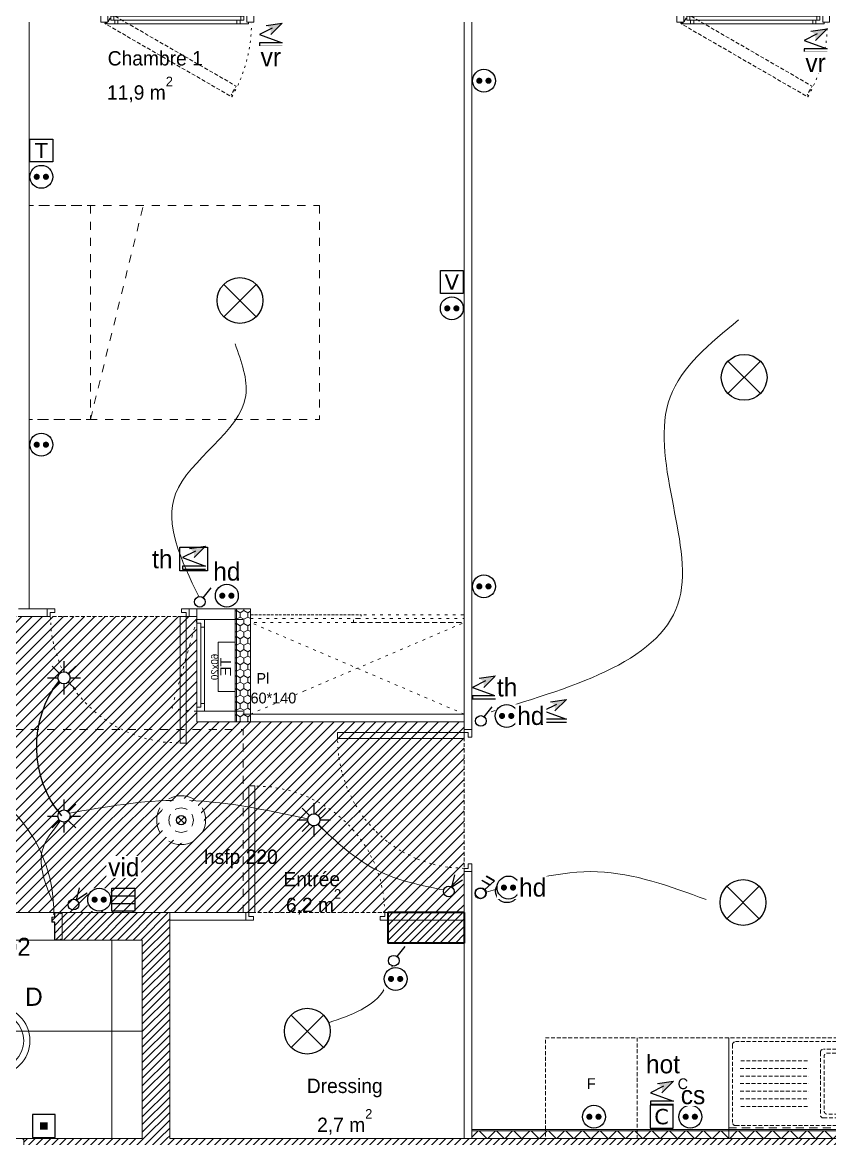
# Model space of a CAD drawing. Header units: centimetres. Extents: x 2738 to 7810, y 2495 to 5758.
# Drawn here: x 5533 to 6062, y 4152 to 4883 of the extents above; entities that cross this region are included whole.
import ezdxf

# ---------------------------------------------------------------- set-up
doc = ezdxf.new("R2010")
doc.units = ezdxf.units.CM
doc.header["$LTSCALE"] = 12.7
for name, pattern in [('Style de ligne -11', [0.694444, 0.41656, -0.277884]), ('Style de ligne -13', [0.295276, 0.19685, -0.098425]), ('Style de ligne -14', [0.295276, 0.19685, -0.098425]), ('Style de ligne -17', [0.694444, 0.41656, -0.277884]), ('Style de ligne -18', [0.328084, 0.109361, -0.218723]), ('Style de ligne -5', [0.41656, 0.13885, -0.27771]), ('VW-01', [0.83312, 0.41656, -0.41656])]:
    doc.linetypes.add(name, pattern=pattern)
for name, color, linetype, lineweight in [('B amÈnagement intÈrieur', 7, 'Continuous', 5), ('B aménagement intérieur', 7, 'Continuous', 5), ('B Faux plafonds', 7, 'Continuous', 5), ('B Faux plafonds-1', 7, 'Continuous', 5), ('B GÈnÈral', 7, 'Continuous', 5), ('B Général', 7, 'Continuous', 5), ('C ANNOTATIONS-prestations', 7, 'Continuous', 5), ('C ANNOTATIONS-prestations-1', 7, 'Continuous', 5), ('C ANNOTATIONS-texte', 7, 'Continuous', 5), ('C ANNOTATIONS-texte surfaces', 7, 'Continuous', 5), ('F REMPLISSAGE-TE', 7, 'Continuous', 13), ('F REMPLISSAGE-TE-1', 7, 'Continuous', 5), ('prlm-ELEC-CFA', 1, 'Continuous', 25), ('prlm-ELEC-CFO', 1, 'Continuous', 25), ('prlm-ELEC-SSI', 1, 'Continuous', 25)]:
    doc.layers.add(name, color=color, linetype=linetype, lineweight=lineweight)
doc.layers.add('B faience', color=7, linetype='Style de ligne -11', lineweight=13, true_color=0x0040ff)
doc.styles.add('Eurostile', font='')
doc.styles.add('Eurostile (bold)', font='')
doc.styles.add('prlm-elec-cfa', font='comic.ttf', dxfattribs={"height": 12})
doc.styles.add('prlm-elec-cfo', font='comic.ttf', dxfattribs={"height": 12})
doc.styles.get('Eurostile').set_extended_font_data('Eurostile')
doc.styles.get('Eurostile (bold)').set_extended_font_data('Eurostile', bold=True)
pattern_1 = [(45, (0, 0), (2.4253472, -2.6458333), [])]
pattern_2 = [(-90, (-81.019, 107.5736), (2.4602994, -4.2613636), [2.840909, -5.681818]), (30, (-81.019, 107.5736), (2.4602994, 4.2613636), [2.840909, -5.681818]), (-30, (-76.0983, 104.7326), (4.9205988, -7e-09), [2.840909, -5.681818])]

# ---------------------------------------------------------------- blocks, each defined once
blk = doc.blocks.new('F 100x220 (all. vitrée fixe) + VR')
at = {"layer": 'B Général'}
blk.add_line((45, 9), (-45, 9), dxfattribs=at)
at = {"layer": 'B Général', "color": 7, "linetype": 'Continuous', "lineweight": 35}
for p, q in [((-50, 7), (-50, -9)), ((50, 7), (50, -9))]:
    blk.add_line(p, q, dxfattribs=at)
at = {"layer": 'B Général', "color": 7, "linetype": 'Style de ligne -14', "lineweight": 5, "flags": 128}
blk.add_lwpolyline([(-35.69, 65.82), (-36.19, 64.95), (-35.32, 64.45), (-38.57, 58.82), (42.63, 11.94), (45.88, 17.57), (46.75, 17.07), (47.25, 17.93)], close=True, dxfattribs=at)
at = {"layer": 'B Général', "lineweight": 5, "flags": 128}
for points in [[(-43, 10.5), (-43, 9), (-50, 9), (-50, 17), (-45.5, 17), (-45.5, 10.5)], [(-43.5, 15.5), (43.5, 15.5), (43.5, 13), (-43.5, 13)], [(-41, 18), (41, 18), (41, 15.5), (-41, 15.5)], [(43, 10.5), (43, 9), (50, 9), (50, 17), (45.5, 17), (45.5, 10.5)], [(-50, 9), (-50, 5), (-45.5, 5), (-45.5, 6), (-48, 6), (-48, 8), (-45.5, 8), (-45.5, 9)], [(-41, 13), (41, 13), (41, 10.5), (-41, 10.5)], [(50, 9), (50, 5), (45.5, 5), (45.5, 6), (48, 6), (48, 8), (45.5, 8), (45.5, 9)]]:
    blk.add_lwpolyline(points, close=True, dxfattribs=at)
at = {"layer": 'B Général', "color": 7, "linetype": 'Continuous', "lineweight": 5, "flags": 128}
for points in [[(-39, 15.5), (-41.5, 15.5), (-41.5, 13), (-39, 13), (-39, 10.5), (-45.5, 10.5), (-45.5, 17), (-46.5, 17), (-46.5, 18), (-39, 18)], [(39, 15.5), (41.5, 15.5), (41.5, 13), (39, 13), (39, 10.5), (45.5, 10.5), (45.5, 17), (46.5, 17), (46.5, 18), (39, 18)]]:
    blk.add_lwpolyline(points, close=True, dxfattribs=at)
at = {"layer": 'B Général', "color": 7, "linetype": 'Style de ligne -17', "lineweight": 5, "flags": 128}
blk.add_lwpolyline([(-50, 9), (50, 9), (50, -11), (-50, -11)], close=True, dxfattribs=at)
at = {"layer": 'B Général', "lineweight": 13, "flags": 128}
blk.add_lwpolyline([(-50, -9), (-50, -17), (50, -17), (50, -9)], dxfattribs=at)
at = {"layer": 'B Général'}
blk.add_circle((47, 17.5), 0.5, dxfattribs=at)
at = {"layer": 'B Général', "color": 7, "linetype": 'Style de ligne -18', "lineweight": 5}
blk.add_arc((49, 17.5), 97.5, 150.29382, 179.70618, dxfattribs=at)
at = {"layer": 'B Général', "color": 7, "insert": (-23.11, 7.7), "char_height": 7.059, "attachment_point": 1, "line_spacing_factor": 0.894142, "style": 'Eurostile'}
blk.add_mtext('F.A.V + VR', dxfattribs=at)
at = {"layer": 'C ANNOTATIONS-prestations', "insert": (-41.15, -5.19), "char_height": 9.41, "attachment_point": 1, "rotation": 360, "line_spacing_factor": 0.894142, "style": 'Eurostile (bold)'}
blk.add_mtext('7', dxfattribs=at)
at = {"layer": 'C ANNOTATIONS-prestations', "insert": (0, -6.3), "char_height": 7.059, "width": 100, "attachment_point": 2, "rotation": 360, "line_spacing_factor": 0.894142, "style": 'Eurostile'}
blk.add_mtext('100x220', dxfattribs=at)
blk = doc.blocks.new('xi.PCHT')
at = {"color": 0, "lineweight": 5}
blk.add_wipeout([(-7.5, -7.5), (7.5, -7.5), (7.5, 7.5), (-7.5, 7.5)], dxfattribs=at).dxf.layer = 'prlm-ELEC-CFO'
at = {"layer": 'prlm-ELEC-CFO', "color": 0, "linetype": 'ByBlock', "lineweight": 5, "const_width": 2}
for points in [[(-4, 0, 1), (-2, 0, 1)], [(2, 0, 1), (4, 0, 1)]]:
    blk.add_lwpolyline(points, format="xyb", close=True, dxfattribs=at)
at = {"layer": 'prlm-ELEC-CFO', "color": 0, "linetype": 'ByBlock', "lineweight": -2}
blk.add_circle((0, 0), 7.5, dxfattribs=at)
blk = doc.blocks.new('xi.BSO')
at = {"layer": 'prlm-ELEC-CFO', "lineweight": 5}
blk.add_hatch(color=0, dxfattribs=at).paths.add_polyline_path([(-2.5, -2.5), (2.5, -2.5), (2.5, 2.5), (-2.5, 2.5)])
at = {"layer": 'prlm-ELEC-CFO', "color": 0, "flags": 128}
blk.add_lwpolyline([(-7.5, -7.5), (7.5, -7.5), (7.5, 7.5), (-7.5, 7.5)], close=True, dxfattribs=at)
blk = doc.blocks.new('xi.lumD')
at = {"layer": 'prlm-ELEC-CFO', "color": 0, "linetype": 'ByBlock', "lineweight": 13}
for radius in [22.49, 18.39]:
    blk.add_circle((0, 0), radius, dxfattribs=at)
blk = doc.blocks.new('xi.TH')
at = {"color": 0, "lineweight": 5}
blk.add_wipeout([(-7.5, -7.5), (7.5, -7.5), (7.5, 7.5), (-7.5, 7.5)], dxfattribs=at).dxf.layer = 'prlm-ELEC-CFA'
at = {"layer": 'prlm-ELEC-CFA', "lineweight": 5}
blk.add_hatch(color=0, dxfattribs=at).paths.add_polyline_path([(-3, 6), (-0.1, 3.7), (0, 0), (7.5, 7.5)])
at = {"layer": 'prlm-ELEC-CFA', "color": 0}
for points in [[(-3, 6), (7.5, 7.5), (0, 0)], [(0.95, 4.23), (-7.5, 0), (7.5, -5.5), (-7.5, -5.5), (-7.5, -7.5), (7.5, -7.5)]]:
    blk.add_lwpolyline(points, dxfattribs=at)
blk = doc.blocks.new('xi.DA')
at = {"layer": 'prlm-ELEC-CFO', "color": 0}
for points in [[(4.05, 1.39), (-1.17, 4.34)], [(0.61, -1.67), (7.04, 4.05), (1.81, 7.01)]]:
    blk.add_lwpolyline(points, dxfattribs=at)
blk.add_circle((-2, -4), 3.5, dxfattribs=at)
blk = doc.blocks.new('xi.PC')
at = {"color": 0, "lineweight": 5}
blk.add_wipeout([(-7.5, -7.5), (7.5, -7.5), (7.5, 7.5), (-7.5, 7.5)], dxfattribs=at).dxf.layer = 'prlm-ELEC-CFO'
at = {"layer": 'prlm-ELEC-CFO', "color": 0, "linetype": 'ByBlock', "lineweight": 5, "const_width": 2}
for points in [[(-4, 0, 1), (-2, 0, 1)], [(2, 0, 1), (4, 0, 1)]]:
    blk.add_lwpolyline(points, format="xyb", close=True, dxfattribs=at)
at = {"layer": 'prlm-ELEC-CFO', "color": 0, "linetype": 'ByBlock', "lineweight": -2}
blk.add_circle((0, 0), 7.5, dxfattribs=at)
blk = doc.blocks.new('xi.SF32')
at = {"layer": 'prlm-ELEC-CFO', "color": 0, "flags": 128}
blk.add_lwpolyline([(-7.5, -7.5), (7.5, -7.5), (7.5, 7.5), (-7.5, 7.5)], close=True, dxfattribs=at)
at = {"layer": 'prlm-ELEC-CFO', "color": 0, "linetype": 'ByBlock', "insert": (0, 0), "char_height": 10, "width": 11.36, "attachment_point": 5}
blk.add_mtext('{\\fVerdana|b0|i0|c0|p34;C}', dxfattribs=at)
blk = doc.blocks.new('xi.PCS')
at = {"color": 0, "lineweight": 5}
blk.add_wipeout([(-7.5, -7.5), (7.5, -7.5), (7.5, 7.5), (-7.5, 7.5)], dxfattribs=at).dxf.layer = 'prlm-ELEC-CFO'
at = {"layer": 'prlm-ELEC-CFO', "color": 0, "linetype": 'ByBlock', "lineweight": 5, "const_width": 2}
for points in [[(-4, 0, 1), (-2, 0, 1)], [(2, 0, 1), (4, 0, 1)]]:
    blk.add_lwpolyline(points, format="xyb", close=True, dxfattribs=at)
at = {"layer": 'prlm-ELEC-CFO', "color": 0, "linetype": 'ByBlock', "lineweight": -2}
blk.add_circle((0, 0), 7.5, dxfattribs=at)
blk = doc.blocks.new('xi.hot')
at = {"layer": 'prlm-ELEC-CFO', "lineweight": 5}
blk.add_hatch(color=0, dxfattribs=at).paths.add_polyline_path([(-3, 6), (-0.1, 3.7), (0, 0), (7.5, 7.5)])
at = {"layer": 'prlm-ELEC-CFO', "color": 0}
for points in [[(-3, 6), (7.5, 7.5), (0, 0)], [(0.95, 4.23), (-7.5, 0), (7.5, -5.5), (-7.5, -5.5), (-7.5, -7.5), (7.5, -7.5)]]:
    blk.add_lwpolyline(points, dxfattribs=at)
blk = doc.blocks.new('Groupe-11-1')
at = {"layer": 'B aménagement intérieur', "color": 7, "linetype": 'Style de ligne -5', "lineweight": 5}
for p, q in [((5822.76, 4430.39), (5682.76, 4490.39)), ((5717.65, 4445.34), (5822.76, 4490.39)), ((5682.76, 4430.39), (5717.65, 4445.34))]:
    blk.add_line(p, q, dxfattribs=at)
at = {"layer": 'B aménagement intérieur', "color": 252, "linetype": 'Style de ligne -5', "lineweight": 5, "true_color": 0x888888, "flags": 128}
blk.add_lwpolyline([(5682.76, 4490.39), (5682.76, 4495.39), (5822.76, 4495.39), (5822.76, 4490.39)], close=True, dxfattribs=at)
at = {"layer": 'B aménagement intérieur', "color": 7, "linetype": 'Style de ligne -5', "lineweight": 5, "flags": 128}
for points in [[(5682.76, 4492.89), (5682.76, 4495.39), (5755.19, 4495.39), (5755.19, 4492.89)], [(5750.19, 4490.39), (5750.19, 4492.89), (5822.76, 4492.89), (5822.76, 4490.39)]]:
    blk.add_lwpolyline(points, close=True, dxfattribs=at)
blk.add_lwpolyline([(5822.76, 4490.39), (5822.76, 4430.39), (5682.76, 4430.39), (5682.76, 4490.39)], dxfattribs=at)
at = {"layer": 'B Général', "color": 7, "insert": (5686.7, 4457.28), "char_height": 7.059, "attachment_point": 1, "line_spacing_factor": 0.894142, "style": 'Eurostile'}
blk.add_mtext('Pl ', dxfattribs=at)
at = {"layer": 'C ANNOTATIONS-prestations', "insert": (5682.86, 4440.87), "char_height": 7.059, "attachment_point": 4, "line_spacing_factor": 0.894142, "style": 'Eurostile'}
blk.add_mtext('60*140', dxfattribs=at)
blk = doc.blocks.new('Frigo')
at = {"layer": 'B Général', "color": 7, "linetype": 'Style de ligne -13', "lineweight": 5, "flags": 128}
blk.add_lwpolyline([(-30, 30), (30, 30), (30, -30), (-30, -30)], close=True, dxfattribs=at)
blk.add_lwpolyline([(30, -30), (30, -36), (-30, -36), (-30, -30)], dxfattribs=at)
at = {"layer": 'B Général', "color": 7, "insert": (0, 0), "char_height": 7.06, "attachment_point": 5, "line_spacing_factor": 0.894142, "style": 'Eurostile'}
blk.add_mtext('F', dxfattribs=at)
blk = doc.blocks.new('Evier 120.60 T3 et +')
at = {"layer": 'B Général', "color": 7, "linetype": 'Style de ligne -13', "lineweight": 5}
for p, q in [((-57.5, -55.5), (-57.5, -4.5)), ((-55.5, -2.5), (55.5, -2.5)), ((57.5, -4.5), (57.5, -55.5)), ((0, -50.5), (0, -9.53)), ((2, -7.53), (51.79, -7.53)), ((18.98, -10), (18.98, -10)), ((53.79, -9.53), (53.79, -50.5)), ((-52.5, -20), (-7.5, -20)), ((-52.12, -15), (-7.88, -15)), ((-52.5, -25), (-7.5, -25)), ((-52.5, -30), (-7.5, -30)), ((-52.5, -35), (-7.5, -35)), ((-52.5, -40), (-7.5, -40)), ((25.65, -43.33), (25.65, -43.33)), ((-52.12, -45), (-7.88, -45)), ((9.17, -50), (9.17, -50)), ((55.5, -57.5), (-55.5, -57.5)), ((51.79, -52.5), (2, -52.5))]:
    blk.add_line(p, q, dxfattribs=at)
at = {"layer": 'B Général', "color": 7, "linetype": 'Style de ligne -13', "lineweight": 5, "flags": 128}
blk.add_lwpolyline([(-60, 0), (-60, 6), (60, 6), (60, 0)], dxfattribs=at)
blk.add_lwpolyline([(-60, 0), (60, 0), (60, -60), (-60, -60)], close=True, dxfattribs=at)
for points in [[(25.65, -12), (25.65, -48, -0.414212), (23.65, -50), (4.5, -50, -0.198914), (3.09, -49.41, -0.198914), (2.5, -48), (2.5, -12, -0.414214), (4.5, -10)], [(25.65, -12, 0.414212), (23.65, -10), (4.45, -10)], [(28.15, -12), (28.15, -48, 0.414212), (30.15, -50), (49.29, -50, 0.198914), (50.71, -49.41, 0.198914), (51.29, -48), (51.29, -12, 0.414214), (49.29, -10)], [(28.15, -12, -0.414212), (30.15, -10), (49.34, -10)]]:
    blk.add_lwpolyline(points, format="xyb", dxfattribs=at)
at = {"layer": 'B Général', "color": 7, "linetype": 'Style de ligne -13', "lineweight": 5}
for centre, start, end in [((-55.5, -4.5), 90, 180), ((55.5, -4.5), 0, 90), ((2, -9.53), 90, 180), ((51.79, -9.53), 0, 90), ((2, -50.5), 180, 270), ((51.79, -50.5), 270, 0), ((-55.5, -55.5), 180, 270), ((55.5, -55.5), 270, 0)]:
    blk.add_arc(centre, 2, start, end, dxfattribs=at)
for centre in [(18.15, -17), (35.65, -17)]:
    blk.add_ellipse(centre, major_axis=(3.54, 0), ratio=1, dxfattribs=at)
blk = doc.blocks.new('Cuisson')
at = {"layer": 'B Général', "color": 7, "linetype": 'Style de ligne -13', "lineweight": 5, "flags": 128}
blk.add_lwpolyline([(-30, 30), (-30, 36), (30, 36), (30, 30)], dxfattribs=at)
blk.add_lwpolyline([(-30, 30), (30, 30), (30, -30), (-30, -30)], close=True, dxfattribs=at)
at = {"layer": 'B Général', "color": 7, "insert": (0, 0), "char_height": 7.06, "attachment_point": 5, "line_spacing_factor": 0.894142, "style": 'Eurostile'}
blk.add_mtext('C', dxfattribs=at)
blk = doc.blocks.new('Groupe-1')
at = {"layer": 'B Général', "flags": 128}
for points in [[(-31.46, -5.77), (-31.46, -0.77), (-28.96, -0.77), (-28.96, -3.27), (-26.46, -3.27), (-26.46, -5.77)], [(26.04, -0.77), (26.04, -3.27), (-28.96, -3.27), (-28.96, -0.77)], [(28.54, -5.77), (28.54, -0.77), (26.04, -0.77), (26.04, -3.27), (23.54, -3.27), (23.54, -5.77)]]:
    blk.add_lwpolyline(points, close=True, dxfattribs=at)
blk = doc.blocks.new('TE')
at = {"layer": 'B Général', "color": 7, "linetype": 'Style de ligne -5', "lineweight": 5}
blk.add_line((-31.46, -0.77), (26.39, 15.56), dxfattribs=at)
at = {"layer": 'B Général', "flags": 128}
blk.add_lwpolyline([(28.54, -5.77), (28.54, -25.77), (-31.46, -25.77), (-31.46, -5.77)], close=True, dxfattribs=at)
at = {"layer": 'B Général', "color": 7, "flags": 128}
blk.add_lwpolyline([(15.79, -14.77), (15.79, -25.77), (-16.46, -25.77), (-16.46, -14.77)], close=True, dxfattribs=at)
at = {"layer": 'B Général', "color": 7, "linetype": 'Style de ligne -5', "lineweight": 5}
blk.add_arc((-34.54, -0.77), 63.08, 359.99679, 14.9984, dxfattribs=at)
at = {"layer": 'B Général', "color": 7}
blk.add_blockref('Groupe-1', (0, 0), dxfattribs=at)
at = {"layer": 'B Général', "insert": (-0.34, -16.07), "char_height": 7.059, "width": 32.25, "attachment_point": 2, "line_spacing_factor": 0.894142, "style": 'Eurostile'}
blk.add_mtext('TE ', dxfattribs=at)
at = {"layer": 'C ANNOTATIONS-prestations', "insert": (-0.34, -14.77), "char_height": 4.706, "width": 32.25, "attachment_point": 8, "line_spacing_factor": 0.894142, "style": 'Eurostile'}
blk.add_mtext('60x20', dxfattribs=at)
blk = doc.blocks.new('Groupe-12-1')
at = {"layer": 'B GÈnÈral', "linetype": 'Continuous', "lineweight": 5}
h = blk.add_hatch(dxfattribs=at)
h.set_pattern_fill('50_BETON', style=0, pattern_type=2)
h.set_pattern_definition(pattern_1)
h.paths.add_polyline_path([(5822.76, 4280.39), (5822.76, 4300.39), (5772.76, 4300.39), (5772.76, 4280.39)])
at = {"layer": 'B Général', "color": 7, "linetype": 'Continuous', "lineweight": 35}
for p, q in [((5822.76, 4300.39), (5772.76, 4300.39)), ((5772.76, 4300.39), (5772.76, 4280.39)), ((5822.76, 4300.39), (5822.76, 4280.39)), ((5822.76, 4280.39), (5772.76, 4280.39))]:
    blk.add_line(p, q, dxfattribs=at)
at = {"layer": 'B Général', "color": 7, "linetype": 'Continuous', "lineweight": 5}
for p, q in [((5772.76, 4300.39), (5772.76, 4280.39)), ((5822.76, 4300.39), (5772.76, 4300.39)), ((5822.76, 4300.39), (5822.76, 4280.39)), ((5822.76, 4280.39), (5772.76, 4280.39))]:
    blk.add_line(p, q, dxfattribs=at)
blk = doc.blocks.new('xi.PTCE')
at = {"layer": 'prlm-ELEC-CFO', "color": 0}
for points in [[(-10.61, 10.61), (10.61, -10.61)], [(10.61, 10.61), (-10.61, -10.61)]]:
    blk.add_lwpolyline(points, dxfattribs=at)
at = {"layer": 'prlm-ELEC-CFO', "color": 0, "linetype": 'ByBlock'}
blk.add_circle((0, 0), 15, dxfattribs=at)
blk = doc.blocks.new('xi.SA')
at = {"layer": 'prlm-ELEC-CFO', "color": 0}
blk.add_lwpolyline([(0.2, -1.28), (5.5, 5.28)], dxfattribs=at)
blk.add_circle((-2, -4), 3.5, dxfattribs=at)
blk = doc.blocks.new('xi.PCHD')
at = {"color": 0, "lineweight": 5}
blk.add_wipeout([(-7.5, -7.5), (7.5, -7.5), (7.5, 7.5), (-7.5, 7.5)], dxfattribs=at).dxf.layer = 'prlm-ELEC-CFO'
at = {"layer": 'prlm-ELEC-CFO', "color": 0, "linetype": 'ByBlock', "lineweight": 5, "const_width": 2}
for points in [[(-4, 0, 1), (-2, 0, 1)], [(2, 0, 1), (4, 0, 1)]]:
    blk.add_lwpolyline(points, format="xyb", close=True, dxfattribs=at)
at = {"layer": 'prlm-ELEC-CFO', "color": 0, "linetype": 'ByBlock', "lineweight": -2}
blk.add_circle((0, 0), 7.5, dxfattribs=at)
blk = doc.blocks.new('xi.TV')
at = {"layer": 'prlm-ELEC-CFA', "color": 0, "linetype": 'ByBlock', "lineweight": -2, "flags": 128}
blk.add_lwpolyline([(-7.5, 7.5), (7.5, 7.5), (7.5, -7.5), (-7.5, -7.5)], close=True, dxfattribs=at)
at = {"layer": 'prlm-ELEC-CFA', "color": 0, "linetype": 'ByBlock', "insert": (0, 0), "char_height": 10, "width": 11.36, "attachment_point": 5}
blk.add_mtext('{\\fVerdana|b0|i0|c0|p34;V}', dxfattribs=at)
blk = doc.blocks.new('xi.TEL')
at = {"layer": 'prlm-ELEC-CFA', "color": 0, "linetype": 'ByBlock', "lineweight": -2, "flags": 128}
blk.add_lwpolyline([(-7.5, 7.5), (7.5, 7.5), (7.5, -7.5), (-7.5, -7.5)], close=True, dxfattribs=at)
at = {"layer": 'prlm-ELEC-CFA', "color": 0, "linetype": 'ByBlock', "insert": (0, 0), "char_height": 10, "width": 11.36, "attachment_point": 5}
blk.add_mtext('{\\fVerdana|b0|i0|c0|p34;T}', dxfattribs=at)
blk = doc.blocks.new('xi.VR')
at = {"layer": 'prlm-ELEC-CFO', "lineweight": 5}
blk.add_hatch(color=0, dxfattribs=at).paths.add_polyline_path([(-3, 6), (-0.1, 3.7), (0, 0), (7.5, 7.5)])
at = {"layer": 'prlm-ELEC-CFO', "color": 0}
for points in [[(-3, 6), (7.5, 7.5), (0, 0)], [(0.95, 4.23), (-7.5, 0), (7.5, -5.5), (-7.5, -5.5), (-7.5, -7.5), (7.5, -7.5)]]:
    blk.add_lwpolyline(points, dxfattribs=at)
blk = doc.blocks.new('xi.SPOT')
at = {"color": 0, "lineweight": 5}
blk.add_wipeout([(-4, 0), (-2.83, -2.83), (0, -4), (2.83, -2.83), (4, 0), (2.83, 2.83), (0, 4), (-2.83, 2.83)], dxfattribs=at).dxf.layer = 'prlm-ELEC-CFO'
at = {"layer": 'prlm-ELEC-CFO', "color": 0, "linetype": 'ByBlock', "lineweight": -2, "flags": 128}
for points in [[(-7.69, 7.69), (-2.83, 2.83)], [(0, 10.88), (0, 4)], [(7.69, 7.69), (2.83, 2.83)], [(-10.88, 0), (-4, 0)], [(4, 0), (10.88, 0)], [(-2.83, -2.83), (-7.69, -7.69)], [(0, -4), (0, -10.88)], [(2.83, -2.83), (7.69, -7.69)]]:
    blk.add_lwpolyline(points, dxfattribs=at)
at = {"layer": 'prlm-ELEC-CFO', "color": 0, "linetype": 'ByBlock', "lineweight": -2}
blk.add_circle((0, 0), 4, dxfattribs=at)
blk = doc.blocks.new('xi.VV')
at = {"layer": 'prlm-ELEC-CFO', "color": 0}
blk.add_lwpolyline([(6.95, 3.42), (0.01, -1.13), (1.91, 6.95)], dxfattribs=at)
blk.add_circle((-2, -4), 3.5, dxfattribs=at)
blk = doc.blocks.new('xi.FUM')
at = {"color": 0}
blk.add_wipeout([(-10.61, -10.61), (-15, 0), (-10.61, 10.61), (0, 15), (10.61, 10.61), (15, 0), (10.61, -10.61), (0, -15)], dxfattribs=at).dxf.layer = 'prlm-ELEC-SSI'
at = {"layer": 'prlm-ELEC-SSI', "color": 0}
for points in [[(-2.12, 2.12), (2.12, -2.12)], [(2.12, 2.12), (-2.12, -2.12)]]:
    blk.add_lwpolyline(points, dxfattribs=at)
blk.add_circle((0, 0), 3, dxfattribs=at)
at = {"layer": 'prlm-ELEC-SSI', "color": 0, "lineweight": 13}
for radius, start, end in [(16, 60, 120), (16, 150, 210), (8, 60, 120), (16, 330, 30), (8, 150, 210), (8, 330, 30), (8, 240, 300), (16, 240, 300)]:
    blk.add_arc((0, 0), radius, start, end, dxfattribs=at)
blk = doc.blocks.new('xi.VID')
at = {"layer": 'prlm-ELEC-CFA', "color": 0, "linetype": 'ByBlock', "lineweight": -2, "flags": 128}
blk.add_lwpolyline([(-7.5, 7.5), (7.5, 7.5), (7.5, -7.5), (-7.5, -7.5)], close=True, dxfattribs=at)
at = {"layer": 'prlm-ELEC-CFA', "color": 0}
for points in [[(-7.5, 2.5), (7.5, 2.5)], [(-7.5, -2.5), (7.5, -2.5)]]:
    blk.add_lwpolyline(points, dxfattribs=at)
blk = doc.blocks.new('Groupe-8-1')
at = {"layer": 'B Général', "color": 7, "linetype": 'VW-01', "lineweight": 5}
blk.add_line((70, -99.99), (-70, -65.35), dxfattribs=at)
at = {"layer": 'B Général', "linetype": 'VW-01', "flags": 128}
for points in [[(-70, 50), (70, 50), (70, -140), (-70, -140)], [(-70, -99.99), (70, -99.99), (70, -140), (-70, -140)]]:
    blk.add_lwpolyline(points, close=True, dxfattribs=at)

msp = doc.modelspace()

# ---------------------------------------------------------------- hatches: boundary and pattern name
at = {"layer": 'B amÈnagement intÈrieur', "linetype": 'Continuous', "lineweight": 5}
h = msp.add_hatch(dxfattribs=at)
h.set_pattern_fill('PSE', angle=-90, style=0, pattern_type=2)
h.set_pattern_definition(pattern_2)
h.paths.add_polyline_path([(5672.76, 4499.39), (5682.76, 4499.39), (5682.76, 4425.34), (5672.76, 4425.34)])
at = {"layer": 'B Faux plafonds-1', "linetype": 'Continuous', "lineweight": 5, "true_color": 0xaaaaaa}
h = msp.add_hatch(dxfattribs=at)
h.set_pattern_fill('F_P__SOFFITE', color=253, style=0, pattern_type=2)
h.set_pattern_definition([(45, (0, 0.2205), (-3.5277778, 3.3072917), [])])
h.paths.add_polyline_path([(5291.05, 4398.39), (5359.04, 4398.39), (5359.04, 4570.39), (5359.04, 4611.17), (5278.04, 4611.17), (5433.04, 4611.17), (5433.04, 4494.39), (5647.76, 4494.39), (5647.76, 4425.39), (5822.76, 4425.39), (5822.76, 4300.39), (5291.05, 4300.39)])
at = {"layer": 'B GÈnÈral', "linetype": 'Continuous', "lineweight": 5}
h = msp.add_hatch(dxfattribs=at)
h.set_pattern_fill('50_BETON', style=0, pattern_type=2)
h.set_pattern_definition(pattern_1)
edge = h.paths.add_edge_path()
edge.add_line((5559.65, 4282.44), (5558.99, 4283.02))
edge.add_line((5558.99, 4283.02), (5558.98, 4283.02))
edge.add_arc((5558.84, 4282.87), 0.2, 48.99091, 131.00909)
edge.add_line((5558.71, 4283.02), (5558.7, 4283.02))
edge.add_line((5558.7, 4283.02), (5558.15, 4282.53))
edge.add_line((5558.15, 4282.53), (5558.15, 4282.53))
edge.add_arc((5558.11, 4282.57), 0.05, 270, 311.00909, ccw=False)
edge.add_line((5558.11, 4282.52), (5558.11, 4282.52))
edge.add_line((5558.11, 4282.52), (5554.75, 4282.52))
edge.add_line((5554.75, 4282.52), (5554.74, 4282.52))
edge.add_arc((5554.74, 4282.56), 0.0435, 180, 270, ccw=False)
edge.add_line((5554.7, 4282.56), (5554.7, 4294.08))
edge.add_arc((5554.53, 4294.08), 0.174, 0, 90)
edge.add_line((5554.53, 4294.26), (5554.5, 4294.26))
edge.add_line((5554.5, 4294.26), (5552.95, 4294.26))
edge.add_line((5552.95, 4294.26), (5552.94, 4294.26))
edge.add_arc((5552.94, 4294.3), 0.0435, 180, 270, ccw=False)
edge.add_line((5552.9, 4294.3), (5552.9, 4297.35))
edge.add_arc((5552.94, 4297.35), 0.0435, 90, 180, ccw=False)
edge.add_line((5552.94, 4297.39), (5552.95, 4297.39))
edge.add_line((5552.95, 4297.39), (5554.5, 4297.39))
edge.add_line((5554.5, 4297.39), (5554.53, 4297.39))
edge.add_arc((5554.53, 4297.56), 0.174, 270, 360)
edge.add_line((5554.7, 4297.56), (5554.7, 4300.21))
edge.add_arc((5554.74, 4300.21), 0.0435, 90, 180, ccw=False)
edge.add_line((5554.74, 4300.26), (5554.75, 4300.26))
edge.add_line((5554.75, 4300.26), (5558.11, 4300.26))
edge.add_line((5558.11, 4300.26), (5558.11, 4300.26))
edge.add_arc((5558.11, 4300.21), 0.05, 48.99091, 90, ccw=False)
edge.add_line((5558.15, 4300.25), (5558.15, 4300.25))
edge.add_line((5558.15, 4300.25), (5558.7, 4299.76))
edge.add_line((5558.7, 4299.76), (5558.71, 4299.75))
edge.add_arc((5558.84, 4299.9), 0.2, 228.99091, 306.90332)
edge.add_line((5558.96, 4299.74), (5558.98, 4299.75))
edge.add_line((5558.98, 4299.75), (5559.49, 4300.2))
edge.add_line((5559.49, 4300.2), (5559.49, 4300.2))
edge.add_line((5559.49, 4300.2), (5559.65, 4300.34))
edge.add_line((5559.65, 4300.34), (5559.65, 4282.44))
h = msp.add_hatch(dxfattribs=at)
h.set_pattern_fill('50_BETON', style=0, pattern_type=2)
h.set_pattern_definition(pattern_1)
h.paths.add_polyline_path([(5611.96, 4282.39), (5629.96, 4300.39), (5559.65, 4300.39), (5559.65, 4282.39)])
h = msp.add_hatch(dxfattribs=at)
h.set_pattern_fill('50_BETON', style=0, pattern_type=2)
h.set_pattern_definition(pattern_1)
h.paths.add_polyline_path([(5611.96, 4152.39), (5629.96, 4152.39), (5629.96, 4300.39), (5611.96, 4282.39)])
h = msp.add_hatch(dxfattribs=at)
h.set_pattern_fill('50_BETON', style=0, pattern_type=2)
h.set_pattern_definition(pattern_1)
h.paths.add_polyline_path([(6191.89, 4134.39), (6191.89, 4152.39), (5534.55, 4152.39), (5534.55, 4134.39)])
at = {"layer": 'B GÈnÈral', "linetype": 'Continuous', "lineweight": 5, "true_color": 0x808080}
h = msp.add_hatch(dxfattribs=at)
h.set_pattern_fill('02_ISOLANT', color=8, style=0, pattern_type=2)
h.set_pattern_definition([(45, (0, 0), (-5.656854, 5.656854), []), (135, (0, 0), (5.656854, 5.656854), [])])
h.paths.add_polyline_path([(5827.76, 4157.39), (5827.76, 4152.39), (6181.89, 4152.39), (6181.89, 4157.39)])
at = {"layer": 'C ANNOTATIONS-prestations-1', "linetype": 'Continuous', "lineweight": 9, "true_color": 0x989898}
h = msp.add_hatch(dxfattribs=at)
h.set_pattern_fill('DALETTES TERRASSE 50X50', color=252, scale=1.406016, style=0, pattern_type=2)
h.set_pattern_definition([(0, (4678, 4152.39), (4e-15, -70.3008), []), (-90, (4678, 4152.39), (70.3008, 0), [])])
h.paths.add_polyline_path([(4337.44, 3228.48), (4207.44, 3228.48), (4207.44, 4282.39), (4659.96, 4282.39), (4659.96, 4330.39), (5019.96, 4330.39), (5019.96, 4687.89), (5150.07, 4687.89), (5150.04, 4282.39), (5611.96, 4282.39), (5611.96, 4152.39), (4337.44, 4152.39)])
at = {"layer": 'F REMPLISSAGE-TE-1', "linetype": 'Continuous', "lineweight": 5}
h = msp.add_hatch(dxfattribs=at)
h.set_pattern_fill('PSE', angle=-90, style=0, pattern_type=2)
h.set_pattern_definition(pattern_2)
h.paths.add_polyline_path([(5673.76, 4499.39), (5672.76, 4499.39), (5672.76, 4425.34), (5673.76, 4425.34)])
h = msp.add_hatch(dxfattribs=at)
h.set_pattern_fill('PSE', angle=-90, style=0, pattern_type=2)
h.set_pattern_definition(pattern_2)
h.paths.add_polyline_path([(5682.76, 4499.39), (5673.76, 4499.39), (5673.76, 4425.34), (5682.76, 4425.34)])

# ---------------------------------------------------------------- linework, layer by layer
at = {"layer": 'B aménagement intérieur', "color": 7, "linetype": 'Continuous', "lineweight": 13}
for p, q in [((5538.04, 4883.39), (5538.04, 4499.39)), ((5647.76, 4499.39), (5647.76, 4425.39)), ((5672.76, 4499.39), (5672.76, 4425.34)), ((5672.76, 4499.39), (5682.76, 4499.39)), ((5682.76, 4499.39), (5682.76, 4425.34)), ((5652.76, 4492.39), (5652.76, 4432.39)), ((5677.76, 4430.39), (5822.76, 4430.39)), ((5672.76, 4425.34), (5682.76, 4425.34)), ((5677.76, 4425.39), (5822.76, 4425.39))]:
    msp.add_line(p, q, dxfattribs=at)
at = {"layer": 'B aménagement intérieur', "color": 7, "linetype": 'Continuous', "lineweight": 5}
for p, q in [((5538.04, 4883.39), (5538.04, 4499.39)), ((5647.76, 4499.39), (5647.76, 4425.39)), ((5652.76, 4492.39), (5652.76, 4432.39)), ((5677.76, 4430.39), (5822.76, 4430.39)), ((5677.76, 4425.39), (5822.76, 4425.39))]:
    msp.add_line(p, q, dxfattribs=at)
at = {"layer": 'B aménagement intérieur', "color": 154, "linetype": 'VW-01', "lineweight": 5, "true_color": 0x0053a6, "flags": 128}
msp.add_lwpolyline([(5458.04, 4300.39), (5458.04, 4420.39), (5678.04, 4420.39), (5678.04, 4300.39)], close=True, dxfattribs=at)
at = {"layer": 'B faience', "flags": 128}
msp.add_lwpolyline([(6180.89, 4279.39), (6180.89, 4159.39), (5995.89, 4159.39)], dxfattribs=at)
at = {"layer": 'B Faux plafonds', "color": 7, "linetype": 'Style de ligne -13', "lineweight": 5, "flags": 128}
msp.add_lwpolyline([(5291.05, 4398.39), (5359.04, 4398.39), (5359.04, 4570.39), (5359.04, 4611.17), (5278.04, 4611.17), (5433.04, 4611.17), (5433.04, 4494.39), (5647.76, 4494.39), (5647.76, 4425.39), (5822.76, 4425.39), (5822.76, 4300.39), (5291.05, 4300.39)], close=True, dxfattribs=at)
at = {"layer": 'B Général', "color": 7, "linetype": 'Continuous', "lineweight": 13}
for p, q in [((5822.76, 4420.39), (5822.76, 4883.39)), ((5827.76, 4420.39), (5827.76, 4883.39)), ((5549.76, 4499.39), (5531.04, 4499.39)), ((5647.76, 4499.39), (5642.76, 4499.39)), ((5549.76, 4494.39), (5531.04, 4494.39)), ((5647.76, 4494.39), (5642.76, 4494.39)), ((5822.76, 4152.39), (5822.76, 4327.39)), ((5827.76, 4152.39), (5827.76, 4327.39)), ((5629.96, 4300.39), (5679.76, 4300.39)), ((5772.76, 4300.39), (5822.76, 4300.39)), ((5629.96, 4295.39), (5679.76, 4295.39)), ((5772.76, 4295.39), (5822.76, 4295.39)), ((5827.76, 4158.39), (6181.89, 4158.39)), ((5827.76, 4152.39), (5827.76, 4158.39)), ((5827.76, 4152.39), (6181.89, 4152.39))]:
    msp.add_line(p, q, dxfattribs=at)
at = {"layer": 'B Général', "color": 7, "linetype": 'Continuous', "lineweight": 5}
for p, q in [((5822.76, 4420.39), (5822.76, 4883.39)), ((5827.76, 4420.39), (5827.76, 4883.39)), ((5549.76, 4499.39), (5538.04, 4499.39)), ((5549.76, 4499.39), (5549.76, 4494.39)), ((5642.76, 4499.39), (5642.76, 4494.39)), ((5647.76, 4499.39), (5642.76, 4499.39)), ((5647.76, 4499.39), (5677.76, 4499.39)), ((5647.76, 4499.39), (5677.76, 4499.39)), ((5549.76, 4494.39), (5531.04, 4494.39)), ((5647.76, 4494.39), (5642.76, 4494.39)), ((5652.76, 4492.39), (5677.76, 4492.39)), ((5652.76, 4492.39), (5677.76, 4492.39)), ((5677.76, 4432.39), (5652.76, 4432.39)), ((5677.76, 4432.39), (5652.76, 4432.39)), ((5677.76, 4425.39), (5647.76, 4425.39)), ((5677.76, 4425.39), (5647.76, 4425.39)), ((5827.76, 4420.39), (5822.76, 4420.39)), ((5822.76, 4420.39), (5822.76, 4418.39)), ((5827.76, 4420.39), (5822.76, 4420.39)), ((5822.76, 4418.39), (5825.26, 4418.39)), ((5825.26, 4418.39), (5825.26, 4415.39)), ((5825.26, 4415.39), (5827.76, 4415.39)), ((5827.76, 4415.39), (5827.76, 4420.39)), ((5827.76, 4327.39), (5822.76, 4327.39)), ((5822.76, 4300.39), (5822.76, 4327.39)), ((5827.76, 4152.39), (5827.76, 4327.39)), ((5559.65, 4300.39), (5629.96, 4300.39)), ((5559.65, 4282.39), (5559.65, 4300.39)), ((5629.96, 4300.39), (5629.96, 4152.39)), ((5629.96, 4300.39), (5679.76, 4300.39)), ((5629.96, 4295.39), (5629.96, 4300.39)), ((5679.76, 4295.39), (5679.76, 4300.39)), ((5772.76, 4300.39), (5822.76, 4300.39)), ((5772.76, 4295.39), (5772.76, 4300.39)), ((5629.96, 4295.39), (5679.76, 4295.39)), ((5772.76, 4295.39), (5822.76, 4295.39)), ((5822.76, 4152.39), (5822.76, 4295.39)), ((5559.65, 4282.39), (5611.96, 4282.39)), ((5611.96, 4282.39), (5611.96, 4152.39)), ((5534.55, 4152.39), (5611.96, 4152.39)), ((5534.55, 4134.39), (5534.55, 4152.39)), ((5629.96, 4152.39), (6181.89, 4152.39)), ((5827.76, 4152.39), (5822.76, 4152.39)), ((5827.76, 4158.39), (6181.89, 4158.39)), ((5827.76, 4157.39), (6181.89, 4157.39)), ((5827.76, 4152.39), (6181.89, 4152.39))]:
    msp.add_line(p, q, dxfattribs=at)
at = {"layer": 'B Général'}
for p, q in [((5822.76, 4418.39), (5739.76, 4418.39)), ((5739.76, 4418.39), (5739.76, 4414.39)), ((5822.76, 4414.39), (5822.76, 4418.39)), ((5739.76, 4414.39), (5822.76, 4414.39))]:
    msp.add_line(p, q, dxfattribs=at)
at = {"layer": 'B Général', "linetype": 'Style de ligne -18', "lineweight": 5}
for p, q in [((5740.47, 4403.29), (5739.76, 4414.39)), ((5742.59, 4392.39), (5740.47, 4403.29)), ((5746.08, 4381.86), (5742.59, 4392.39)), ((5750.88, 4371.89), (5746.08, 4381.86)), ((5756.91, 4362.64), (5750.88, 4371.89)), ((5764.07, 4354.28), (5756.91, 4362.64)), ((5772.23, 4346.95), (5764.07, 4354.28)), ((5781.26, 4340.78), (5772.23, 4346.95)), ((5791, 4335.86), (5781.26, 4340.78)), ((5801.28, 4332.29), (5791, 4335.86)), ((5811.93, 4330.12), (5801.28, 4332.29)), ((5822.76, 4329.39), (5811.93, 4330.12))]:
    msp.add_line(p, q, dxfattribs=at)
at = {"layer": 'B Général', "linetype": 'Style de ligne -13', "lineweight": 5}
for p, q in [((5461.35, 4300.39), (5554.75, 4300.39)), ((5461.35, 4282.39), (5554.75, 4282.39))]:
    msp.add_line(p, q, dxfattribs=at)
at = {"layer": 'B Général', "color": 7, "linetype": 'Continuous', "lineweight": 18}
for p, q in [((5559.65, 4300.39), (5629.96, 4300.39)), ((5629.96, 4300.39), (5629.96, 4152.39)), ((5559.65, 4282.39), (5611.96, 4282.39)), ((5611.96, 4282.39), (5611.96, 4152.39)), ((5534.55, 4152.39), (5611.96, 4152.39)), ((5629.96, 4152.39), (6181.89, 4152.39))]:
    msp.add_line(p, q, dxfattribs=at)
at = {"layer": 'B Général', "color": 7, "linetype": 'Continuous', "lineweight": 5, "flags": 128}
for points in [[(5549.76, 4494.39), (5551.76, 4494.39), (5551.76, 4496.89), (5554.76, 4496.89), (5554.76, 4499.39), (5549.76, 4499.39), (5549.76, 4499.39), (5549.76, 4499.39), (5549.76, 4495.1), (5549.76, 4495.1)], [(5642.76, 4494.39), (5640.76, 4494.39), (5640.76, 4496.89), (5637.76, 4496.89), (5637.76, 4499.39), (5642.76, 4499.39)], [(5822.76, 4327.39), (5822.76, 4329.39), (5825.26, 4329.39), (5825.26, 4332.39), (5827.76, 4332.39), (5827.76, 4327.39), (5827.76, 4327.39), (5827.76, 4327.39), (5823.48, 4327.39), (5823.48, 4327.39)], [(5679.76, 4300.39), (5681.76, 4300.39), (5681.76, 4297.89), (5684.76, 4297.89), (5684.76, 4295.39), (5679.76, 4295.39)], [(5772.76, 4300.39), (5770.76, 4300.39), (5770.76, 4297.89), (5767.76, 4297.89), (5767.76, 4295.39), (5772.76, 4295.39), (5772.76, 4295.39), (5772.76, 4295.39), (5772.76, 4299.67), (5772.76, 4299.67)]]:
    msp.add_lwpolyline(points, close=True, dxfattribs=at)
at = {"layer": 'B Général', "linetype": 'Style de ligne -18', "lineweight": 5, "flags": 128}
for points in [[(5551.76, 4494.39), (5552.49, 4483.56), (5554.66, 4472.91), (5558.23, 4462.63), (5563.15, 4452.89), (5569.33, 4443.86), (5576.66, 4435.7), (5585.02, 4428.54), (5594.26, 4422.51), (5604.23, 4417.71), (5614.76, 4414.22), (5625.67, 4412.1), (5636.76, 4411.39)], [(5770.76, 4300.39), (5770.03, 4311.22), (5767.87, 4321.87), (5764.29, 4332.15), (5759.37, 4341.89), (5753.2, 4350.92), (5745.87, 4359.08), (5737.51, 4366.24), (5728.26, 4372.27), (5718.29, 4377.07), (5707.76, 4380.56), (5696.86, 4382.68), (5685.76, 4383.39)]]:
    msp.add_lwpolyline(points, dxfattribs=at)
at = {"layer": 'B Général', "flags": 128}
for points in [[(5640.76, 4494.39), (5640.76, 4411.39), (5636.76, 4411.39), (5636.76, 4494.39)], [(5681.76, 4300.39), (5681.76, 4383.39), (5685.76, 4383.39), (5685.76, 4300.39)]]:
    msp.add_lwpolyline(points, close=True, dxfattribs=at)
at = {"layer": 'B Général', "linetype": 'Continuous', "lineweight": 5, "flags": 128}
msp.add_lwpolyline([(5554.55, 4300.21), (5554.55, 4297.56, -0.414214), (5554.51, 4297.52), (5554.5, 4297.52), (5552.95, 4297.52), (5552.92, 4297.52, 0.414214), (5552.75, 4297.35), (5552.75, 4294.3, 0.414214), (5552.92, 4294.13), (5552.95, 4294.13), (5554.5, 4294.13), (5554.51, 4294.13, -0.414214), (5554.55, 4294.08), (5554.55, 4282.56, 0.414214), (5554.72, 4282.39), (5554.75, 4282.39), (5558.11, 4282.39), (5558.12, 4282.39, 0.18087), (5558.25, 4282.44), (5558.25, 4282.44), (5558.81, 4282.92), (5558.81, 4282.93, -0.373975), (5558.88, 4282.93), (5558.88, 4282.92), (5559.54, 4282.35), (5559.65, 4282.44), (5558.99, 4283.02), (5558.98, 4283.02, 0.373975), (5558.71, 4283.02), (5558.7, 4283.02), (5558.15, 4282.53), (5558.15, 4282.53, -0.18087), (5558.11, 4282.52), (5558.11, 4282.52), (5554.75, 4282.52), (5554.74, 4282.52, -0.414214), (5554.7, 4282.56), (5554.7, 4294.08, 0.414214), (5554.53, 4294.26), (5554.5, 4294.26), (5552.95, 4294.26), (5552.94, 4294.26, -0.414214), (5552.9, 4294.3), (5552.9, 4297.35, -0.414214), (5552.94, 4297.39), (5552.95, 4297.39), (5554.5, 4297.39), (5554.53, 4297.39, 0.414214), (5554.7, 4297.56), (5554.7, 4300.21, -0.414214), (5554.74, 4300.26), (5554.75, 4300.26), (5558.11, 4300.26), (5558.11, 4300.26, -0.18087), (5558.15, 4300.25), (5558.15, 4300.25), (5558.7, 4299.76), (5558.71, 4299.75, 0.353689), (5558.96, 4299.74), (5558.98, 4299.75), (5559.49, 4300.2), (5559.49, 4300.2), (5559.65, 4300.34), (5559.54, 4300.43), (5558.93, 4299.9, -0.385556), (5558.82, 4299.85), (5558.81, 4299.85), (5558.25, 4300.34), (5558.25, 4300.34, 0.18087), (5558.12, 4300.39), (5558.11, 4300.39), (5554.75, 4300.39), (5554.72, 4300.39, 0.414214)], format="xyb", close=True, dxfattribs=at)
msp.add_lwpolyline([(5533.78, 4151.85), (5534.44, 4152.43), (5534.55, 4152.34)], dxfattribs=at)
at = {"layer": 'C ANNOTATIONS-prestations', "color": 7, "linetype": 'Continuous', "lineweight": 5, "flags": 128}
msp.add_lwpolyline([(4337.44, 3228.48), (4207.44, 3228.48), (4207.44, 4282.39), (4659.96, 4282.39), (4659.96, 4330.39), (5019.96, 4330.39), (5019.96, 4687.89), (5150.07, 4687.89), (5150.04, 4282.39), (5611.96, 4282.39), (5611.96, 4152.39), (4337.44, 4152.39)], close=True, dxfattribs=at)
at = {"layer": 'F REMPLISSAGE-TE', "color": 7, "linetype": 'Continuous', "lineweight": 5}
msp.add_line((5673.76, 4499.39), (5673.76, 4425.34), dxfattribs=at)
msp.add_line((5673.76, 4499.39), (5673.76, 4425.34), dxfattribs=at)
at = {"layer": 'prlm-ELEC-CFO', "lineweight": 13}
for points in [[(5552.96, 4308.33), (5546.45, 4340.76), (5558.09, 4360.04)], [(5775.52, 4265.58), (5770.48, 4250.43), (5733.94, 4228.26)]]:
    msp.add_spline(points, degree=3, dxfattribs=at)

# ---------------------------------------------------------------- block references
at = {"layer": 'B aménagement intérieur', "color": 7, "xscale": -1}
for name, p, rotation in [('TE', (5646.99, 4460.93), 89.99999999990959), ('Cuisson', (5965.89, 4188.39), 180), ('Evier 120.60 T3 et +', (6055.89, 4158.39), 180)]:
    msp.add_blockref(name, p, dxfattribs=dict(at, rotation=rotation))
at = {"layer": 'B aménagement intérieur', "color": 7}
for name, p in [('Groupe-11-1', (0, 0)), ('Frigo', (5905.89, 4188.39))]:
    msp.add_blockref(name, p, dxfattribs=at)
at = {"layer": 'B Général', "color": 7, "rotation": 180}
for p in [(5634.96, 4900.39), (6011.98, 4900.39)]:
    msp.add_blockref('F 100x220 (all. vitrée fixe) + VR', p, dxfattribs=at)
at = {"layer": 'B Général', "rotation": 270}
msp.add_blockref('Groupe-8-1', (5678.04, 4693.39), dxfattribs=at)
at = {"layer": 'B Général', "color": 7}
msp.add_blockref('Groupe-12-1', (0, 0), dxfattribs=at)
at = {"layer": 'prlm-ELEC-CFA'}
msp.add_blockref('xi.VID', (5599.52, 4308.9), dxfattribs=at)
at = {"layer": 'prlm-ELEC-CFO'}
for name, p in [('xi.VR', (5696.15, 4875.36)), ('xi.VR', (6052.75, 4871.58)), ('xi.PTCE', (5675.92, 4701.2)), ('xi.PTCE', (6006.01, 4650.9)), ('xi.SA', (5651.68, 4507.9)), ('xi.SA', (5835.63, 4429.89)), ('xi.TH', (5882.12, 4432.52)), ('xi.VV', (5814.63, 4318.21)), ('xi.PCHT', (5850.72, 4314.42)), ('xi.PTCE', (6005.29, 4307.02)), ('xi.VV', (5568.92, 4309.65)), ('xi.SA', (5778.62, 4272.9)), ('xi.PTCE', (5720, 4222.73)), ('xi.SF32', (5951.95, 4166.71)), ('xi.BSO', (5547.53, 4160.66))]:
    msp.add_blockref(name, p, dxfattribs=at)
at = {"layer": 'prlm-ELEC-CFO', "rotation": 90}
msp.add_blockref('xi.lumD', (5515.95, 4216.54), dxfattribs=at)

# ---------------------------------------------------------------- texts
at = {"layer": 'C ANNOTATIONS-prestations', "insert": (5652.39, 4329.41), "char_height": 9.412, "width": 60, "attachment_point": 7, "line_spacing_factor": 0.894142, "style": 'Eurostile'}
msp.add_mtext('hsfp 220', dxfattribs=at)
at = {"layer": 'C ANNOTATIONS-texte', "char_height": 9.412, "attachment_point": 8, "line_spacing_factor": 0.894142, "style": 'Eurostile'}
for s, insert in [('Chambre 1', (5620.46, 4854.99)), ('Entrée', (5722.91, 4317.5)), ('Dressing', (5744.52, 4179.42))]:
    msp.add_mtext(s, dxfattribs=dict(at, insert=insert))
at = {"layer": 'C ANNOTATIONS-texte', "color": 7, "lineweight": 30, "insert": (5538.92, 4283.88), "char_height": 11.765, "width": 96.6595, "attachment_point": 3, "line_spacing_factor": 0.894142, "style": 'Eurostile (bold)'}
msp.add_mtext('T3 A{\\fEurostile|b0|i0|c0|p0; - 202 }', dxfattribs=at)
at = {"layer": 'C ANNOTATIONS-texte surfaces', "char_height": 9.412, "attachment_point": 2, "line_spacing_factor": 0.894142, "style": 'Eurostile'}
for s, insert in [('11,9 m{\\H0.6667x;\\S2^ ;}', (5610.46, 4847.8)), ('6,2 m{\\H0.6667x;\\S2^ ;}', (5724.1, 4315.76)), ('2,7 m{\\H0.6667x;\\S2^ ;}', (5744.52, 4171.77))]:
    msp.add_mtext(s, dxfattribs=dict(at, insert=insert))

# ---------------------------------------------------------------- next in the draw order: linework, layer by layer
at = {"layer": 'prlm-ELEC-CFO', "lineweight": 13}
msp.add_spline([(5840.36, 4431.93), (5963.77, 4506.13), (5957.52, 4637.93), (6002.41, 4688.48)], degree=3, dxfattribs=at)

# ---------------------------------------------------------------- next in the draw order: block references
at = {"layer": 'prlm-ELEC-CFO'}
for name, p in [('xi.PC', (5835.63, 4845.12)), ('xi.PC', (5545.9, 4782.23)), ('xi.PC', (5814.63, 4696.08)), ('xi.PC', (5545.9, 4606.81)), ('xi.TH', (5645.91, 4532.83)), ('xi.SPOT', (5560.72, 4454.17)), ('xi.SPOT', (5724.31, 4361.19)), ('xi.DA', (5835.34, 4317)), ('xi.DA', (5835.63, 4317.19)), ('xi.PC', (5583.77, 4308.9)), ('xi.PC', (5777.83, 4256.99)), ('xi.PC', (5907.66, 4166.71)), ('xi.PCS', (5970.73, 4166.71))]:
    msp.add_blockref(name, p, dxfattribs=at)

# ---------------------------------------------------------------- next in the draw order: texts
at = {"layer": 'prlm-ELEC-CFA', "lineweight": 20, "insert": (5599.89, 4330.09), "char_height": 12, "attachment_point": 5, "line_spacing_factor": 0.8, "style": 'prlm-elec-cfa', "bg_fill": 3, "box_fill_scale": 1.1, "bg_fill_color": 256, "bg_fill_transparency": 0}
msp.add_mtext('vid', dxfattribs=at)
at = {"layer": 'prlm-ELEC-CFO', "lineweight": 20, "char_height": 12, "line_spacing_factor": 0.8, "bg_fill": 3, "bg_fill_color": 256, "bg_fill_transparency": 0}
for s, insert, attachment_point, style, box_fill_scale in [('vr', (5696.15, 4860.64), 5, 'prlm-elec-cfo', 1.1), ('vr', (6052.75, 4856.87), 5, 'prlm-elec-cfo', 1.1), ('th', (5625.12, 4531.84), 5, 'prlm-elec-cfa', 1.1), ('hd', (5867.27, 4316.62), 5, 'prlm-elec-cfo', 1.1), ('D', (5541.03, 4251.35), 2, 'prlm-elec-cfo', 0.95), ('hot', (5952.86, 4207.16), 2, 'prlm-elec-cfo', 0.95)]:
    msp.add_mtext(s, dxfattribs=dict(at, insert=insert, attachment_point=attachment_point, style=style, box_fill_scale=box_fill_scale))

# ---------------------------------------------------------------- next in the draw order: linework, layer by layer
at = {"layer": 'prlm-ELEC-CFO'}
msp.add_lwpolyline([(5636.55, 4539.63), (5654.58, 4539.63), (5654.58, 4524.21), (5636.55, 4524.21)], close=True, dxfattribs=at)
at = {"layer": 'prlm-ELEC-CFO', "lineweight": 13}
for points in [[(5648.91, 4507.32), (5633.81, 4574.66), (5679.67, 4638.95), (5672.69, 4672.85)], [(5720.35, 4361.76), (5636.51, 4373.93), (5563.33, 4365.31)], [(5809.27, 4315.21), (5765.69, 4328.1), (5726.85, 4358.11)], [(5837.07, 4313.82), (5910.01, 4327.16), (5981.04, 4308.93)]]:
    msp.add_spline(points, degree=3, dxfattribs=at)

# ---------------------------------------------------------------- next in the draw order: block references
at = {"layer": 'prlm-ELEC-CFA'}
for name, p in [('xi.TEL', (5545.9, 4799.46)), ('xi.TV', (5814.63, 4713.31)), ('xi.TH', (5835.63, 4447.88))]:
    msp.add_blockref(name, p, dxfattribs=at)
at = {"layer": 'prlm-ELEC-CFO'}
for name, p in [('xi.PC', (5835.63, 4514)), ('xi.PCHD', (5850.52, 4429.2))]:
    msp.add_blockref(name, p, dxfattribs=at)

# ---------------------------------------------------------------- next in the draw order: texts
at = {"layer": 'prlm-ELEC-CFO', "lineweight": 20, "insert": (5972.53, 4180.87), "char_height": 12, "attachment_point": 5, "line_spacing_factor": 0.8, "style": 'prlm-elec-cfo', "bg_fill": 3, "box_fill_scale": 1.1, "bg_fill_color": 256, "bg_fill_transparency": 0}
msp.add_mtext('cs', dxfattribs=at)

# ---------------------------------------------------------------- next in the draw order: block references
at = {"layer": 'prlm-ELEC-CFO'}
for name, p in [('xi.PCHD', (5667.35, 4507.9)), ('xi.SPOT', (5560.72, 4363.64)), ('xi.PCHD', (5851.72, 4316.81)), ('xi.hot', (5952.22, 4182.43))]:
    msp.add_blockref(name, p, dxfattribs=at)
at = {"layer": 'prlm-ELEC-SSI'}
msp.add_blockref('xi.FUM', (5637.43, 4360.94), dxfattribs=at)

# ---------------------------------------------------------------- next in the draw order: texts
at = {"layer": 'prlm-ELEC-CFA', "lineweight": 20, "insert": (5850.84, 4447.88), "char_height": 12, "attachment_point": 5, "line_spacing_factor": 0.8, "style": 'prlm-elec-cfa', "bg_fill": 3, "box_fill_scale": 1.1, "bg_fill_color": 256, "bg_fill_transparency": 0}
msp.add_mtext('th', dxfattribs=at)
at = {"layer": 'prlm-ELEC-CFO', "lineweight": 20, "insert": (5866.35, 4429.2), "char_height": 12, "attachment_point": 5, "line_spacing_factor": 0.8, "style": 'prlm-elec-cfo', "bg_fill": 3, "box_fill_scale": 1.1, "bg_fill_color": 256, "bg_fill_transparency": 0}
msp.add_mtext('hd', dxfattribs=at)

# ---------------------------------------------------------------- next in the draw order: linework, layer by layer
at = {"layer": 'B Général', "color": 7, "linetype": 'Continuous', "lineweight": 5}
msp.add_arc((5459.55, 4300.89), 94.5, 358.76774, 90, dxfattribs=at)
at = {"layer": 'prlm-ELEC-CFO'}
msp.add_arc((5613.12, 4409.03), 70.49, 142.02386, 219.87689, dxfattribs=at)

# ---------------------------------------------------------------- next in the draw order: texts
at = {"layer": 'prlm-ELEC-CFO', "lineweight": 20, "char_height": 12, "attachment_point": 5, "line_spacing_factor": 0.8, "style": 'prlm-elec-cfo', "bg_fill": 3, "box_fill_scale": 1.1, "bg_fill_color": 256, "bg_fill_transparency": 0}
for insert in [(5667.35, 4523.73), (5867.56, 4316.81)]:
    msp.add_mtext('hd', dxfattribs=dict(at, insert=insert))

doc.saveas('drawing.dxf')
